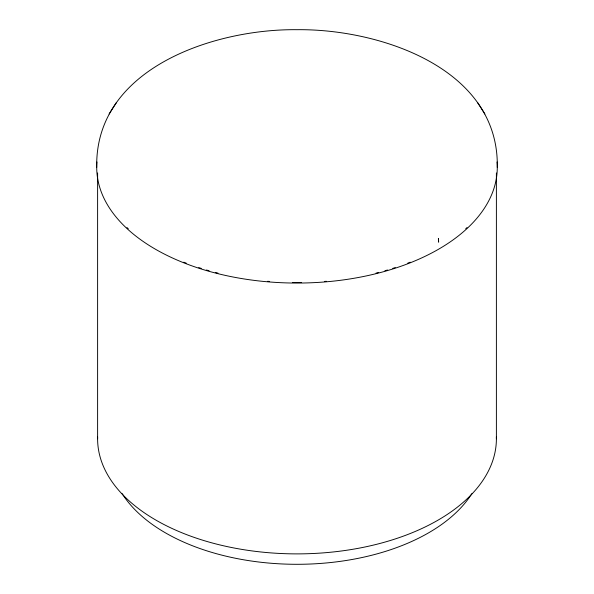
<?xml version="1.0" encoding="UTF-8"?>
<svg xmlns="http://www.w3.org/2000/svg" width="594" height="594" viewBox="0 0 594 594"><rect width="100%" height="100%" fill="white"/><g stroke="black" fill="none" stroke-linecap="round" stroke-linejoin="round"><path stroke-width="0.89" d="M497.282 167.426C499.339 67.738 378.712 28.698 297 29.7C215.288 28.698 94.661 67.738 96.718 167.426M116.387 102.621L109.11 113.989M484.89 113.989L477.613 102.621M496.391 172.98L496.391 438.766M97.609 172.98L97.609 438.766M497.059 161.976A200.282 115.63 0 0 1 297 283.056A200.282 115.63 0 0 1 96.941 161.976M496.369 436.961A199.391 115.117 0 0 1 297 553.883A199.391 115.117 0 0 1 97.631 436.961M467.01 227.576A199.391 115.117 0 0 1 465.741 228.757M410.209 262.192A199.391 115.117 0 0 1 407.774 263.142M395.277 267.59A199.391 115.117 0 0 1 392.716 268.414M387.526 269.995A199.391 115.117 0 0 1 384.897 270.753M378.697 272.438A199.391 115.117 0 0 1 376.009 273.121M326.373 281.289A199.391 115.117 0 0 1 324.547 281.437M301.603 282.514A199.391 115.117 0 0 1 292.397 282.514M269.453 281.437A199.391 115.117 0 0 1 267.627 281.289M217.991 273.121A199.391 115.117 0 0 1 215.303 272.438M209.103 270.753A199.391 115.117 0 0 1 206.474 269.995M201.284 268.414A199.391 115.117 0 0 1 198.723 267.59M186.226 263.142A199.391 115.117 0 0 1 183.791 262.192M128.259 228.757A199.391 115.117 0 0 1 126.99 227.576M471.829 493.681A186.1 107.447 0 0 1 297 564.3A186.1 107.447 0 0 1 122.171 493.681M438.469 238.84L438.409 238.38L438.617 242.152L438.469 238.84"/></g></svg>
